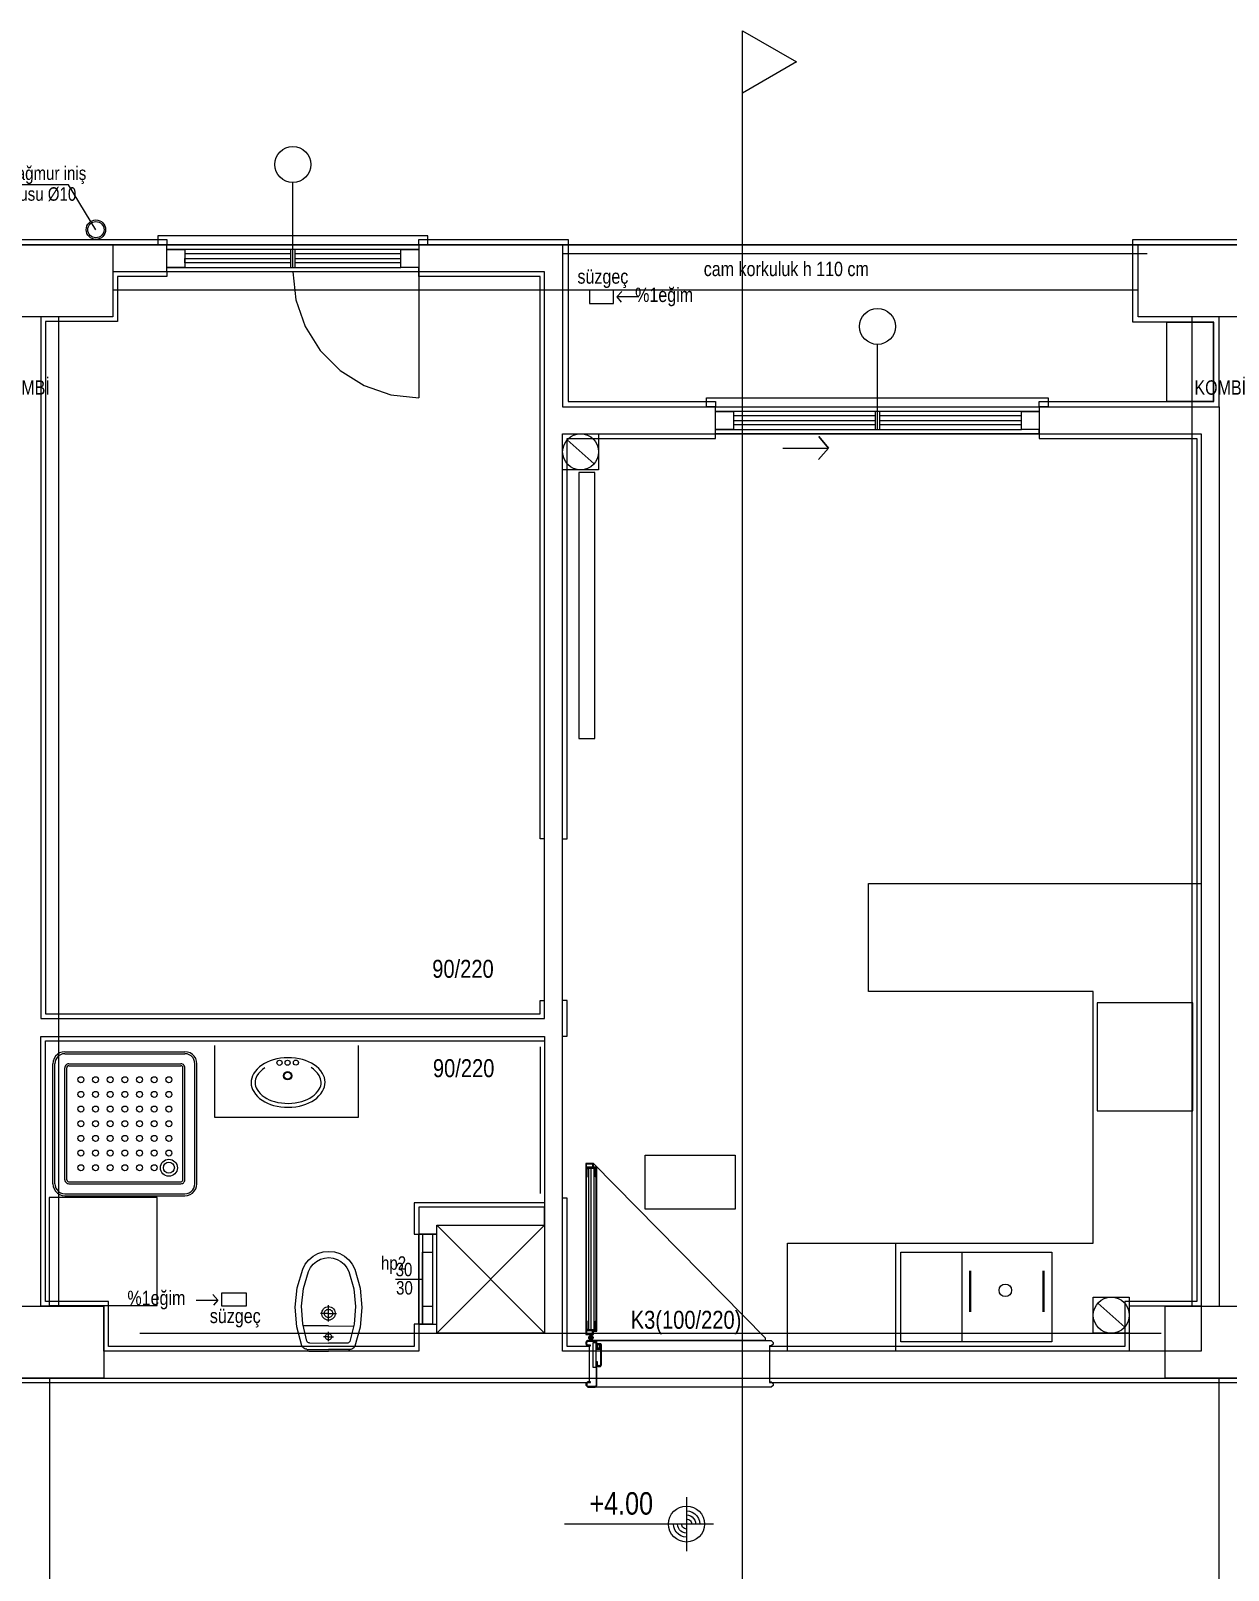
# Model space of a CAD drawing. Header units: centimetres. Extents: x 0 to 13234, y -30 to 2970.
# Drawn here: x 1987.3 to 2320.1, y 1525.1 to 1953.1 of the extents above; entities that cross this region are included whole.
import ezdxf

# ---------------------------------------------------------------- set-up
doc = ezdxf.new("R2010")
doc.units = ezdxf.units.CM
doc.layers.add('SCOTT-MIMARI', color=8, linetype='CONTINUOUS')
doc.styles.get("Standard").update_dxf_attribs({"font": 'arial.ttf', "width": 0.8})

msp = doc.modelspace()

# ---------------------------------------------------------------- linework, layer by layer
at = {"layer": 'SCOTT-MIMARI'}
for p, q in [((1997.73, 1910.21), (1976.79, 1910.21)), ((2005.37, 1897.79), (1997.73, 1910.21)), ((1996.73, 1669.26), (2030.09, 1669.26)), ((1993.39, 1632.56), (1993.39, 1665.92)), ((1993.95, 1632.56), (1993.95, 1665.92)), ((1996.73, 1668.7), (2030.09, 1668.7)), ((1996.73, 1633.68), (1996.73, 1664.81)), ((1997.29, 1633.68), (1997.29, 1664.81)), ((1997.84, 1665.92), (2028.98, 1665.92)), ((1997.84, 1665.37), (2028.98, 1665.37)), ((2029.53, 1633.68), (2029.53, 1664.81)), ((2030.09, 1633.68), (2030.09, 1664.81)), ((2032.87, 1632.56), (2032.87, 1665.92)), ((2033.43, 1632.56), (2033.43, 1665.92)), ((2143.06, 1591.97), (2143.06, 1636.85)), ((2143.71, 1637.25), (2143.71, 1637.2)), ((1997.84, 1633.12), (2028.98, 1633.12)), ((1997.84, 1632.56), (2028.98, 1632.56)), ((1996.73, 1629.78), (2030.09, 1629.78)), ((1996.73, 1629.23), (2030.09, 1629.23)), ((2246.07, 1613.57), (2246.07, 1588.57)), ((2088.64, 1606.03), (2096.15, 1606.03)), ((2248.29, 1596.97), (2248.29, 1608.35)), ((2248.59, 1596.97), (2248.59, 1608.35)), ((2268.55, 1608.35), (2268.55, 1596.97)), ((2268.85, 1608.35), (2268.85, 1596.97)), ((2070.02, 1596.52), (2067.8, 1596.53)), ((2070.01, 1594.26), (2070.03, 1598.83)), ((2070.02, 1596.52), (2072.24, 1596.5)), ((2070, 1593.02), (2062.94, 1593.05)), ((2070, 1593.02), (2077.06, 1592.98)), ((2064.73, 1588.29), (2069.98, 1588.27)), ((2069.99, 1590.02), (2068.59, 1590.02)), ((2069.98, 1588.8), (2069.99, 1591.35)), ((2075.22, 1588.24), (2069.98, 1588.27)), ((2069.99, 1590.02), (2071.39, 1590.01)), ((2141.61, 1588.47), (2142.11, 1588.97)), ((2141.61, 1587.97), (2141.61, 1588.47)), ((2141.61, 1588.47), (2141.61, 1587.97)), ((2142.11, 1587.47), (2141.61, 1587.97)), ((2141.81, 1587.97), (2141.81, 1588.47)), ((2142.11, 1588.97), (2193.09, 1588.97)), ((2144.11, 1588.97), (2142.11, 1588.97)), ((2142.11, 1588.77), (2144.11, 1588.77)), ((2143.76, 1589.77), (2142.16, 1589.77)), ((2142.68, 1589.24), (2142.68, 1588.97)), ((2142.72, 1590.32), (2142.72, 1590.62)), ((2142.96, 1588.97), (2142.96, 1590.57)), ((2143.24, 1589.24), (2143.24, 1588.97)), ((2143.27, 1590.28), (2143.27, 1590.62)), ((2143.6, 1588.44), (2144.35, 1588.44)), ((2143.6, 1581.46), (2143.6, 1588.44)), ((2143.71, 1591.57), (2143.71, 1591.62)), ((2191.09, 1588.97), (2144.11, 1588.97)), ((2144.35, 1588.44), (2144.35, 1581.46)), ((2144.41, 1588.47), (2144.41, 1586.61)), ((2144.61, 1586.81), (2144.61, 1588.47)), ((2145.41, 1587.76), (2145.41, 1586.81)), ((2145.61, 1586.61), (2145.61, 1587.76)), ((2145.66, 1587.76), (2145.66, 1582.23)), ((2145.86, 1582.23), (2145.86, 1587.76)), ((2193.09, 1588.97), (2193.59, 1588.47)), ((2193.59, 1587.97), (2193.09, 1587.47)), ((2193.59, 1588.47), (2193.59, 1587.97)), ((2064.02, 1586.55), (2069.97, 1586.52)), ((2064.22, 1586.54), (2064.22, 1586.39)), ((2064.57, 1586.04), (2069.97, 1586.02)), ((2075.92, 1586.49), (2069.97, 1586.52)), ((2075.37, 1585.99), (2069.97, 1586.02)), ((2075.72, 1586.49), (2075.72, 1586.34)), ((2142.8, 1587.67), (2142.11, 1587.67)), ((2142.6, 1587.47), (2142.11, 1587.47)), ((2142.11, 1587.47), (2142.8, 1587.47)), ((2142.6, 1577.47), (2142.6, 1587.47)), ((2142.8, 1587.47), (2142.8, 1587.67)), ((2144.41, 1586.61), (2145.61, 1586.61)), ((2145.41, 1586.81), (2144.61, 1586.81)), ((2192.6, 1587.47), (2192.6, 1577.47)), ((2193.09, 1587.47), (2192.6, 1587.47)), ((2144.35, 1581.46), (2143.6, 1581.46)), ((2144.81, 1583.06), (2144.61, 1583.06)), ((2144.61, 1583.06), (2144.61, 1582.23)), ((2144.81, 1582.23), (2144.81, 1583.06)), ((2145.36, 1581.93), (2145.11, 1581.93)), ((2145.11, 1581.73), (2145.36, 1581.73)), ((2141.61, 1576.97), (2142.11, 1577.47)), ((2141.61, 1576.47), (2141.61, 1576.97)), ((2142.11, 1575.97), (2141.61, 1576.47)), ((2142.11, 1577.47), (2142.6, 1577.47)), ((2193.09, 1575.97), (2142.11, 1575.97)), ((2192.6, 1577.47), (2193.09, 1577.47)), ((2193.09, 1577.47), (2193.59, 1576.97)), ((2193.59, 1576.47), (2193.09, 1575.97)), ((2193.59, 1576.97), (2193.59, 1576.47)), ((2169.54, 1545.46), (2169.54, 1530.46)), ((2177.04, 1537.96), (2135.63, 1537.96))]:
    msp.add_line(p, q, dxfattribs=at)
for points in [[(2185.1, 1097.67), (2185.1, 1953.08)], [(2200.1, 1944.42), (2185.1, 1935.76), (2185.1, 1953.08), (2200.1, 1944.42)], [(2060.1, 1887.28), (2060.1, 1910.9)], [(2095.1, 1893.53), (2097.6, 1893.53), (2097.6, 1896.03), (2022.6, 1896.03), (2022.6, 1893.53), (2025.1, 1893.53)], [(1317.6, 1893.53), (1317.6, 1188.53), (1992.6, 1188.53), (1992.6, 1233.53), (2317.6, 1233.53), (2317.6, 1188.53), (2985.1, 1188.53), (2985.1, 1893.53), (1317.6, 1893.53)], [(1935.1, 1848.53), (1935.1, 1850.03), (1960.1, 1850.03), (1983.6, 1850.03), (1983.6, 1872.03), (1973.6, 1872.03), (1973.6, 1895.03), (2025.1, 1895.03), (2025.1, 1893.53)], [(2010.1, 1873.53), (1975.1, 1873.53), (1975.1, 1893.53), (2010.1, 1893.53), (2010.1, 1873.53)], [(2010.1, 1893.53), (2295.1, 1893.53)], [(2095.1, 1886.03), (2025.1, 1886.03), (2025.1, 1893.53), (2095.1, 1893.53), (2095.1, 1886.03), (2095.1, 1887.28), (2090.1, 1887.28), (2090.1, 1892.28), (2095.1, 1892.28), (2025.1, 1892.28), (2030.1, 1892.28), (2030.1, 1887.28), (2025.1, 1887.28), (2090.1, 1887.28), (2090.1, 1888.53), (2060.73, 1888.53)], [(2060.73, 1887.28), (2060.73, 1892.28), (2059.48, 1892.28), (2059.48, 1887.28), (2060.73, 1887.28)], [(2095.1, 1893.53), (2095.1, 1895.03), (2136.6, 1895.03), (2136.6, 1850.03), (2177.6, 1850.03), (2177.6, 1848.53)], [(2317.6, 1873.53), (2295.1, 1873.53), (2295.1, 1893.53), (2135.1, 1893.53), (2135.1, 1848.53), (2292.6, 1848.53), (2317.6, 1848.53), (2317.6, 1873.53)], [(2267.6, 1848.53), (2267.6, 1850.03), (2292.6, 1850.03), (2316.1, 1850.03), (2316.1, 1872.03), (2293.6, 1872.03), (2293.6, 1895.03), (2357.6, 1895.03), (2357.6, 1893.53)], [(2330.1, 1873.53), (2295.1, 1873.53), (2295.1, 1893.53), (2330.1, 1893.53), (2330.1, 1873.53)], [(2059.48, 1891.03), (2030.1, 1891.03)], [(2059.48, 1888.53), (2030.1, 1888.53), (2030.1, 1889.78), (2059.48, 1889.78)], [(2060.73, 1889.78), (2090.1, 1889.78), (2090.1, 1891.03), (2060.73, 1891.03)], [(2297.6, 1891.03), (2135.1, 1891.03)], [(2130.1, 1678.53), (2130.1, 1886.03), (2010.1, 1886.03), (2010.1, 1873.53), (1990.1, 1873.53), (1990.1, 1678.53), (2130.1, 1678.53)], [(2025.1, 1886.03), (2025.1, 1884.78), (2011.35, 1884.78), (2011.35, 1872.28), (1991.35, 1872.28), (1991.35, 1679.78), (2128.85, 1679.78), (2128.85, 1683.47), (2129.92, 1683.47)], [(2060.1, 1886.03), (2060.98, 1878.24), (2063.57, 1870.84), (2067.74, 1864.21), (2073.28, 1858.67), (2079.92, 1854.5), (2087.31, 1851.91), (2095.1, 1851.03)], [(2130.1, 1728.47), (2128.85, 1728.47), (2128.85, 1884.78), (2095.1, 1884.78), (2095.1, 1886.03)], [(2095.1, 1886.03), (2095.1, 1851.03)], [(2010.1, 1881.03), (2295.1, 1881.03)], [(2149.28, 1880.93), (2142.58, 1880.93), (2142.58, 1877.23), (2149.28, 1877.23), (2149.28, 1880.93)], [(2156.26, 1879.08), (2150.18, 1879.08), (2151.59, 1880.57), (2150.18, 1879.08), (2151.39, 1877.62)], [(1995.1, 1598.53), (1995.1, 1873.53)], [(2303.06, 1850.03), (2303.06, 1872.03), (2315.95, 1872.03), (2315.95, 1850.03), (2303.06, 1850.03)], [(2310.1, 1598.53), (2310.1, 1873.53)], [(2222.6, 1842.28), (2222.6, 1865.9)], [(2177.6, 1848.53), (2175.1, 1848.53), (2175.1, 1851.03), (2270.1, 1851.03), (2270.1, 1848.53), (2267.6, 1848.53)], [(2267.6, 1841.03), (2177.6, 1841.03), (2177.6, 1848.53), (2267.6, 1848.53), (2267.6, 1841.03), (2267.6, 1842.28), (2262.6, 1842.28), (2262.6, 1847.28), (2267.6, 1847.28), (2177.6, 1847.28), (2182.6, 1847.28), (2182.6, 1842.28), (2177.6, 1842.28), (2262.6, 1842.28), (2262.6, 1843.53), (2223.23, 1843.53)], [(2221.98, 1846.03), (2182.6, 1846.03)], [(2182.6, 1844.78), (2221.98, 1844.78)], [(2223.23, 1842.28), (2223.23, 1847.28), (2221.98, 1847.28), (2221.98, 1842.28), (2223.23, 1842.28)], [(2223.23, 1844.78), (2262.6, 1844.78), (2262.6, 1846.03), (2223.23, 1846.03)], [(2317.6, 1848.53), (2317.6, 1598.53)], [(2312.6, 1841.03), (2312.6, 1598.53), (2292.6, 1598.53), (2292.6, 1586.03), (2135.1, 1586.03), (2135.1, 1841.03), (2312.6, 1841.03)], [(2135.1, 1728.46), (2136.35, 1728.46), (2136.35, 1839.78), (2177.6, 1839.78), (2177.6, 1841.03)], [(2145.1, 1841.03), (2145.1, 1831.03), (2135.1, 1831.03), (2135.1, 1841.03), (2145.1, 1841.03)], [(2221.98, 1843.53), (2182.6, 1843.53)], [(2267.6, 1841.03), (2267.6, 1839.78), (2311.35, 1839.78), (2311.35, 1599.78), (2291.35, 1599.78), (2291.35, 1587.28), (2192.6, 1587.28), (2192.6, 1586.03)], [(2196.32, 1837.09), (2209.03, 1837.09), (2206.28, 1840.31), (2209.03, 1837.09), (2206.21, 1833.93)], [(2136.35, 1839.33), (2143.86, 1832.73)], [(2139.64, 1756.37), (2144.02, 1756.37), (2144.02, 1830.27), (2139.64, 1830.27), (2139.64, 1756.37)], [(2197.6, 1586.03), (2197.6, 1616.03), (2282.6, 1616.03), (2282.6, 1686.03), (2220.1, 1686.03), (2220.1, 1716.03), (2312.6, 1716.03), (2312.6, 1586.03), (2222.6, 1586.03)], [(2135.1, 1673.54), (2136.35, 1673.54), (2136.35, 1683.46), (2135.1, 1683.46)], [(2310.28, 1652.84), (2310.28, 1682.84), (2283.64, 1682.84), (2283.64, 1652.84), (2310.28, 1652.84)], [(2007.6, 1586.03), (2007.6, 1598.53), (1990.1, 1598.53), (1990.1, 1673.53), (2130.1, 1673.53), (2130.1, 1621.03), (2130.1, 1621.03), (2130.1, 1626.03), (2095.1, 1626.03), (2095.1, 1586.03), (2007.6, 1586.03)], [(2095.1, 1593.53), (2093.85, 1593.53), (2093.85, 1587.28), (2008.85, 1587.28), (2008.85, 1599.78), (1991.35, 1599.78), (1991.35, 1672.28), (2130.1, 1672.28)], [(1996.73, 1669.26), (1995.99, 1669.18), (1995.28, 1668.93), (1994.65, 1668.53), (1994.12, 1668), (1993.72, 1667.37), (1993.48, 1666.67), (1993.39, 1665.92)], [(2033.43, 1665.92), (2033.34, 1666.67), (2033.1, 1667.37), (2032.7, 1668), (2032.17, 1668.53), (2031.54, 1668.93), (2030.83, 1669.18), (2030.09, 1669.26)], [(2038.37, 1671.03), (2038.37, 1651.03), (2078.37, 1651.03), (2078.37, 1671.03)], [(2128.85, 1670.63), (2128.85, 1629.88)], [(1996.73, 1668.7), (1996.11, 1668.63), (1995.52, 1668.43), (1995, 1668.1), (1994.56, 1667.66), (1994.23, 1667.13), (1994.02, 1666.54), (1993.95, 1665.92)], [(1997.84, 1665.92), (1997.59, 1665.9), (1997.36, 1665.81), (1997.15, 1665.68), (1996.97, 1665.51), (1996.84, 1665.29), (1996.76, 1665.06), (1996.73, 1664.81)], [(1997.84, 1665.37), (1997.72, 1665.35), (1997.6, 1665.31), (1997.5, 1665.25), (1997.41, 1665.16), (1997.34, 1665.05), (1997.3, 1664.94), (1997.29, 1664.81)], [(2030.09, 1664.81), (2030.06, 1665.06), (2029.98, 1665.29), (2029.85, 1665.51), (2029.67, 1665.68), (2029.46, 1665.81), (2029.23, 1665.9), (2028.98, 1665.92)], [(2029.53, 1664.81), (2029.52, 1664.94), (2029.48, 1665.05), (2029.41, 1665.16), (2029.32, 1665.25), (2029.22, 1665.31), (2029.1, 1665.35), (2028.98, 1665.37)], [(2032.87, 1665.92), (2032.8, 1666.54), (2032.59, 1667.13), (2032.26, 1667.66), (2031.82, 1668.1), (2031.3, 1668.43), (2030.71, 1668.63), (2030.09, 1668.7)], [(2051.48, 1665.53), (2050.81, 1665.02), (2050.21, 1664.45), (2049.66, 1663.81), (2049.19, 1663.12)], [(2052.34, 1664.78), (2051.69, 1664.33), (2051.1, 1663.8), (2050.57, 1663.2), (2050.12, 1662.55)], [(2054.65, 1667.01), (2053.82, 1666.74), (2053.01, 1666.4), (2052.23, 1665.99), (2051.48, 1665.53)], [(2058.73, 1667.6), (2057.7, 1667.56), (2056.67, 1667.44), (2055.65, 1667.26), (2054.65, 1667.01)], [(2062.83, 1667.07), (2061.82, 1667.3), (2060.8, 1667.47), (2059.77, 1667.57), (2058.73, 1667.6)], [(2066.02, 1665.63), (2065.26, 1666.08), (2064.48, 1666.48), (2063.66, 1666.81), (2062.83, 1667.07)], [(2067.41, 1662.67), (2066.95, 1663.32), (2066.42, 1663.9), (2065.82, 1664.42), (2065.17, 1664.87)], [(2068.34, 1663.25), (2067.86, 1663.94), (2067.3, 1664.57), (2066.69, 1665.13), (2066.02, 1665.63)], [(2049.19, 1663.12), (2048.89, 1662.54), (2048.67, 1661.93), (2048.54, 1661.29), (2048.5, 1660.64)], [(2048.5, 1660.64), (2048.55, 1659.99), (2048.69, 1659.35), (2048.92, 1658.74), (2049.22, 1658.16)], [(2050.12, 1662.55), (2049.89, 1662.11), (2049.73, 1661.63), (2049.63, 1661.14), (2049.6, 1660.64)], [(2049.6, 1660.64), (2049.63, 1660.14), (2049.74, 1659.66), (2049.91, 1659.19), (2050.15, 1658.74)], [(2067.97, 1660.77), (2067.93, 1661.27), (2067.82, 1661.76), (2067.65, 1662.23), (2067.41, 1662.67)], [(2067.44, 1658.86), (2067.67, 1659.31), (2067.84, 1659.78), (2067.94, 1660.27), (2067.97, 1660.77)], [(2069.06, 1660.78), (2069.01, 1661.43), (2068.87, 1662.07), (2068.65, 1662.68), (2068.34, 1663.25)], [(2068.37, 1658.3), (2068.67, 1658.87), (2068.89, 1659.49), (2069.02, 1660.13), (2069.06, 1660.78)], [(2049.22, 1658.16), (2049.71, 1657.48), (2050.26, 1656.85), (2050.87, 1656.28), (2051.55, 1655.79)], [(2050.15, 1658.74), (2050.57, 1658.16), (2051.04, 1657.61), (2051.57, 1657.13), (2052.15, 1656.7)], [(2052.15, 1656.7), (2052.83, 1656.29), (2053.53, 1655.93), (2054.27, 1655.64), (2055.02, 1655.4)], [(2062.61, 1655.45), (2063.37, 1655.7), (2064.09, 1656.01), (2064.8, 1656.37), (2065.47, 1656.79)], [(2065.47, 1656.79), (2066.04, 1657.23), (2066.56, 1657.72), (2067.03, 1658.27), (2067.44, 1658.86)], [(2066.08, 1655.89), (2066.75, 1656.39), (2067.36, 1656.97), (2067.9, 1657.6), (2068.37, 1658.3)], [(2051.55, 1655.79), (2052.3, 1655.33), (2053.08, 1654.94), (2053.9, 1654.61), (2054.74, 1654.35)], [(2054.74, 1654.35), (2055.74, 1654.11), (2056.77, 1653.94), (2057.8, 1653.85), (2058.83, 1653.82)], [(2055.02, 1655.4), (2055.96, 1655.18), (2056.91, 1655.03), (2057.86, 1654.94), (2058.82, 1654.91)], [(2058.82, 1654.91), (2059.78, 1654.95), (2060.74, 1655.05), (2061.68, 1655.22), (2062.61, 1655.45)], [(2058.83, 1653.82), (2059.86, 1653.86), (2060.89, 1653.97), (2061.91, 1654.15), (2062.91, 1654.4)], [(2062.91, 1654.4), (2063.75, 1654.68), (2064.56, 1655.02), (2065.34, 1655.42), (2066.08, 1655.89)], [(2158.04, 1625.48), (2158.04, 1640.48), (2183.04, 1640.48), (2183.04, 1625.48), (2158.04, 1625.48)], [(2141.66, 1638.1), (2143.61, 1638.1), (2143.61, 1637.25), (2143.71, 1637.25), (2143.71, 1638.2), (2141.56, 1638.2), (2141.56, 1590.62), (2143.71, 1590.62), (2143.71, 1591.57), (2143.61, 1591.57), (2143.61, 1590.72), (2141.66, 1590.72), (2141.66, 1638.1)], [(2141.71, 1637.05), (2141.71, 1634.55), (2141.91, 1634.55), (2141.91, 1636.85), (2144.21, 1636.85), (2144.21, 1634.55), (2144.41, 1634.55), (2144.41, 1637.05), (2141.71, 1637.05)], [(2141.71, 1634.5), (2141.96, 1634.5), (2141.96, 1636.8), (2142.31, 1636.8), (2142.31, 1592.02), (2141.96, 1592.02), (2141.96, 1594.32), (2141.71, 1594.32), (2141.71, 1634.5)], [(2143.36, 1638.1), (2143.36, 1637.15), (2141.76, 1637.15), (2141.76, 1638.1)], [(2143.46, 1637.95), (2143.46, 1637.1), (2144.46, 1637.1), (2144.46, 1591.72), (2143.46, 1591.72), (2143.46, 1590.87), (2143.56, 1590.87), (2143.56, 1591.62), (2144.56, 1591.62), (2144.56, 1637.2), (2143.56, 1637.2), (2143.56, 1637.95), (2143.46, 1637.95)], [(2143.71, 1638.2), (2191.4, 1589.77), (2191.4, 1588.97)], [(2144.16, 1634.5), (2144.16, 1636.8), (2143.81, 1636.8), (2143.81, 1592.02), (2144.16, 1592.02), (2144.16, 1594.32), (2144.41, 1594.32), (2144.41, 1634.5), (2144.16, 1634.5)], [(1993.39, 1632.56), (1993.48, 1631.82), (1993.72, 1631.12), (1994.12, 1630.48), (1994.65, 1629.96), (1995.28, 1629.56), (1995.99, 1629.31), (1996.73, 1629.23)], [(1993.95, 1632.56), (1994.02, 1631.95), (1994.23, 1631.36), (1994.56, 1630.83), (1995, 1630.39), (1995.52, 1630.06), (1996.11, 1629.85), (1996.73, 1629.78)], [(1996.73, 1633.68), (1996.76, 1633.43), (1996.84, 1633.19), (1996.97, 1632.98), (1997.15, 1632.81), (1997.36, 1632.67), (1997.59, 1632.59), (1997.84, 1632.56)], [(1997.29, 1633.68), (1997.3, 1633.55), (1997.34, 1633.44), (1997.41, 1633.33), (1997.5, 1633.24), (1997.6, 1633.18), (1997.72, 1633.13), (1997.84, 1633.12)], [(2028.98, 1633.12), (2029.1, 1633.13), (2029.22, 1633.18), (2029.32, 1633.24), (2029.41, 1633.33), (2029.48, 1633.44), (2029.52, 1633.55), (2029.53, 1633.68)], [(2028.98, 1632.56), (2029.23, 1632.59), (2029.46, 1632.67), (2029.67, 1632.81), (2029.85, 1632.98), (2029.98, 1633.19), (2030.06, 1633.43), (2030.09, 1633.68)], [(2030.09, 1629.23), (2030.83, 1629.31), (2031.54, 1629.56), (2032.17, 1629.96), (2032.7, 1630.48), (2033.1, 1631.12), (2033.34, 1631.82), (2033.43, 1632.56)], [(2030.09, 1629.78), (2030.71, 1629.85), (2031.3, 1630.06), (2031.82, 1630.39), (2032.26, 1630.83), (2032.59, 1631.36), (2032.8, 1631.95), (2032.87, 1632.56)], [(2022.38, 1598.75), (2022.38, 1628.75), (1992.38, 1628.75), (1992.38, 1598.75), (2022.38, 1598.75)], [(2130.1, 1627.28), (2093.85, 1627.28), (2093.85, 1618.53), (2095.1, 1618.53)], [(2142.6, 1586.03), (2142.6, 1587.28), (2136.35, 1587.28), (2136.35, 1628.54), (2135.1, 1628.54)], [(2095.1, 1618.53), (2095.1, 1618.53), (2100.1, 1618.53), (2098.91, 1618.53), (2098.91, 1593.53), (2095.1, 1593.53), (2095.1, 1618.53)], [(2100.1, 1593.53), (2100.1, 1618.53), (2095.13, 1618.53), (2095.1, 1593.53), (2100.1, 1593.53)], [(2096.13, 1618.53), (2096.13, 1613.53), (2098.91, 1613.53)], [(2130.1, 1621.03), (2130.1, 1591.03), (2100.1, 1591.03), (2100.1, 1621.03), (2130.1, 1621.03), (2100.1, 1591.03), (2100.1, 1621.03), (2130.1, 1591.03)], [(2062.85, 1608.85), (2063.56, 1610.23), (2064.53, 1611.44), (2065.72, 1612.43), (2067.08, 1613.17), (2068.57, 1613.62), (2070.11, 1613.77)], [(2070.11, 1613.77), (2071.65, 1613.6), (2073.13, 1613.14), (2074.48, 1612.39), (2075.66, 1611.38), (2076.62, 1610.16), (2077.31, 1608.78)], [(2096.13, 1598.53), (2096.13, 1613.53)], [(2096.13, 1613.53), (2096.18, 1593.53)], [(2197.6, 1586.03), (2197.6, 1616.03), (2227.6, 1616.03), (2227.6, 1586.03)], [(2271.07, 1588.57), (2229.07, 1588.57), (2229.07, 1613.57), (2271.07, 1613.57), (2271.07, 1588.57)], [(2064.48, 1608.21), (2065.03, 1609.28), (2065.78, 1610.21), (2066.7, 1610.98), (2067.76, 1611.55), (2068.9, 1611.9), (2070.1, 1612.02)], [(2070.1, 1612.02), (2071.29, 1611.89), (2072.44, 1611.53), (2073.48, 1610.95), (2074.4, 1610.17), (2075.14, 1609.22), (2075.67, 1608.15)], [(2062.62, 1587.53), (2061.21, 1592.79), (2060.78, 1598.21), (2061.33, 1603.62), (2062.85, 1608.85)], [(2064.03, 1588.8), (2062.85, 1593.61), (2062.53, 1598.55), (2063.08, 1603.46), (2064.48, 1608.21)], [(2075.67, 1608.15), (2077.03, 1603.39), (2077.53, 1598.47), (2077.16, 1593.54), (2075.94, 1588.74)], [(2077.31, 1608.78), (2078.78, 1603.54), (2079.28, 1598.12), (2078.79, 1592.7), (2077.33, 1587.45)], [(2033.22, 1600.24), (2039.3, 1600.24), (2037.89, 1601.73), (2039.3, 1600.24), (2038.09, 1598.77)], [(2047.09, 1598.51), (2040.39, 1598.51), (2040.39, 1602.2), (2047.09, 1602.2), (2047.09, 1598.51)], [(2292.6, 1601.03), (2292.6, 1591.03), (2282.6, 1591.03), (2282.6, 1601.03), (2292.6, 1601.03)], [(1972.6, 1598.53), (2007.6, 1598.53), (2007.6, 1578.53), (1972.6, 1578.53), (1972.6, 1598.53)], [(2070.01, 1594.64), (2069.62, 1594.68), (2069.25, 1594.81), (2068.91, 1595), (2068.62, 1595.27), (2068.39, 1595.59), (2068.23, 1595.94), (2068.15, 1596.33), (2068.16, 1596.72), (2068.24, 1597.1), (2068.4, 1597.46), (2068.63, 1597.78), (2068.93, 1598.04), (2069.27, 1598.23), (2069.64, 1598.35), (2070.03, 1598.39)], [(2070.01, 1595.37), (2069.78, 1595.39), (2069.55, 1595.47), (2069.34, 1595.59), (2069.16, 1595.75), (2069.02, 1595.95), (2068.92, 1596.17), (2068.88, 1596.4), (2068.88, 1596.64), (2068.93, 1596.88), (2069.03, 1597.1), (2069.17, 1597.29), (2069.35, 1597.45), (2069.56, 1597.57), (2069.79, 1597.64), (2070.03, 1597.67)], [(2070.03, 1598.39), (2070.42, 1598.35), (2070.79, 1598.22), (2071.13, 1598.03), (2071.42, 1597.76), (2071.65, 1597.44), (2071.81, 1597.09), (2071.89, 1596.7), (2071.88, 1596.31), (2071.8, 1595.93), (2071.64, 1595.57), (2071.41, 1595.25), (2071.11, 1594.99), (2070.77, 1594.8), (2070.4, 1594.68), (2070.01, 1594.64)], [(2070.03, 1597.67), (2070.26, 1597.64), (2070.49, 1597.56), (2070.7, 1597.44), (2070.88, 1597.28), (2071.02, 1597.09), (2071.12, 1596.87), (2071.16, 1596.63), (2071.16, 1596.39), (2071.11, 1596.15), (2071.01, 1595.94), (2070.87, 1595.74), (2070.69, 1595.58), (2070.48, 1595.46), (2070.25, 1595.39), (2070.01, 1595.37)], [(2096.18, 1593.53), (2096.18, 1598.53), (2098.91, 1598.53)], [(2283.85, 1599.33), (2291.36, 1592.73)], [(2302.6, 1598.53), (2337.6, 1598.53), (2337.6, 1578.53), (2302.6, 1578.53), (2302.6, 1598.53)], [(2096.13, 1593.53), (2096.13, 1593.53)], [(2141.91, 1591.97), (2141.91, 1594.27), (2141.71, 1594.27), (2141.71, 1591.77), (2144.41, 1591.77), (2144.41, 1594.27), (2144.21, 1594.27), (2144.21, 1591.97), (2141.91, 1591.97)], [(2017.6, 1591.03), (2301.51, 1591.03)], [(2064.73, 1588.29), (2064.58, 1588.31), (2064.43, 1588.36), (2064.3, 1588.43), (2064.18, 1588.54), (2064.09, 1588.66), (2064.03, 1588.8)], [(2069.98, 1589.14), (2069.8, 1589.16), (2069.63, 1589.22), (2069.47, 1589.31), (2069.33, 1589.43), (2069.23, 1589.58), (2069.15, 1589.75), (2069.12, 1589.93), (2069.12, 1590.11), (2069.16, 1590.29), (2069.23, 1590.46), (2069.34, 1590.6), (2069.48, 1590.73), (2069.64, 1590.82), (2069.81, 1590.87), (2069.99, 1590.89)], [(2069.99, 1590.89), (2070.17, 1590.87), (2070.35, 1590.81), (2070.5, 1590.72), (2070.64, 1590.6), (2070.75, 1590.45), (2070.82, 1590.28), (2070.86, 1590.1), (2070.86, 1589.92), (2070.82, 1589.74), (2070.74, 1589.57), (2070.63, 1589.43), (2070.5, 1589.3), (2070.34, 1589.21), (2070.16, 1589.16), (2069.98, 1589.14)], [(2075.94, 1588.74), (2075.87, 1588.6), (2075.78, 1588.48), (2075.66, 1588.38), (2075.53, 1588.3), (2075.38, 1588.25), (2075.22, 1588.24)], [(2142.11, 1588.97), (2142, 1588.96), (2141.89, 1588.92), (2141.8, 1588.86), (2141.72, 1588.78), (2141.66, 1588.69), (2141.62, 1588.58), (2141.61, 1588.47)], [(2141.61, 1587.97), (2141.62, 1587.86), (2141.66, 1587.75), (2141.72, 1587.66), (2141.8, 1587.58), (2141.89, 1587.52), (2142, 1587.48), (2142.11, 1587.47)], [(2143.36, 1590.72), (2143.36, 1591.67), (2141.76, 1591.67), (2141.76, 1590.72)], [(2142.11, 1588.77), (2142.04, 1588.76), (2141.98, 1588.74), (2141.92, 1588.7), (2141.88, 1588.66), (2141.84, 1588.6), (2141.82, 1588.54), (2141.81, 1588.47)], [(2141.81, 1587.97), (2141.82, 1587.9), (2141.84, 1587.84), (2141.88, 1587.78), (2141.92, 1587.74), (2141.98, 1587.7), (2142.04, 1587.68), (2142.11, 1587.67)], [(2144.61, 1588.47), (2144.6, 1588.58), (2144.56, 1588.69), (2144.5, 1588.78), (2144.42, 1588.86), (2144.33, 1588.92), (2144.22, 1588.96), (2144.11, 1588.97)], [(2144.41, 1588.47), (2144.4, 1588.54), (2144.38, 1588.6), (2144.35, 1588.66), (2144.3, 1588.7), (2144.24, 1588.74), (2144.18, 1588.76), (2144.11, 1588.77)], [(2145.36, 1587.81), (2145.63, 1588.02), (2145.83, 1588.07), (2145.36, 1588.07), (2144.66, 1588.07), (2144.66, 1586.88), (2145.36, 1586.88), (2145.36, 1587.81)], [(2145.26, 1587.77), (2144.76, 1587.71), (2144.76, 1587.97), (2145.32, 1587.97), (2145.26, 1587.84), (2145.26, 1587.81), (2145.26, 1587.77)], [(2145.86, 1587.76), (2145.86, 1587.8), (2145.84, 1587.85), (2145.82, 1587.89), (2145.79, 1587.92), (2145.75, 1587.95), (2145.71, 1587.97), (2145.66, 1587.98), (2145.61, 1587.98), (2145.57, 1587.97), (2145.52, 1587.95), (2145.48, 1587.92), (2145.45, 1587.89), (2145.43, 1587.85), (2145.41, 1587.8), (2145.41, 1587.76)], [(2145.66, 1587.76), (2145.66, 1587.76), (2145.66, 1587.77), (2145.66, 1587.77), (2145.65, 1587.77), (2145.65, 1587.78), (2145.64, 1587.78), (2145.64, 1587.78), (2145.63, 1587.78), (2145.63, 1587.78), (2145.62, 1587.78), (2145.62, 1587.77), (2145.62, 1587.77), (2145.61, 1587.77), (2145.61, 1587.76), (2145.61, 1587.76)], [(2064.02, 1586.55), (2063.72, 1586.58), (2063.43, 1586.67), (2063.17, 1586.82), (2062.94, 1587.02), (2062.75, 1587.26), (2062.62, 1587.53)], [(2064.57, 1586.04), (2064.49, 1586.05), (2064.41, 1586.08), (2064.35, 1586.12), (2064.29, 1586.18), (2064.25, 1586.24), (2064.23, 1586.32), (2064.22, 1586.39)], [(2075.72, 1586.34), (2075.71, 1586.26), (2075.68, 1586.18), (2075.64, 1586.12), (2075.59, 1586.06), (2075.52, 1586.02), (2075.44, 1586), (2075.37, 1585.99)], [(2077.33, 1587.45), (2077.19, 1587.18), (2077.01, 1586.94), (2076.78, 1586.75), (2076.51, 1586.6), (2076.22, 1586.51), (2075.92, 1586.49)], [(2141.81, 1576.97), (2141.81, 1576.47), (2141.81, 1576.97), (2142.11, 1577.27), (2142.8, 1577.27), (2142.8, 1577.47), (2142.11, 1577.47), (2141.61, 1576.97), (2141.61, 1576.47), (2142.11, 1575.97), (2144.11, 1575.97), (2144.61, 1576.47), (2144.61, 1582), (2144.41, 1582), (2144.41, 1576.47), (2144.11, 1576.17), (2142.11, 1576.17), (2141.81, 1576.47)], [(2144.61, 1582.23), (2144.62, 1582.12), (2144.66, 1582.01), (2144.72, 1581.92), (2144.8, 1581.84), (2144.89, 1581.78), (2145, 1581.74), (2145.11, 1581.73)], [(2144.81, 1582.23), (2144.82, 1582.16), (2144.84, 1582.1), (2144.88, 1582.04), (2144.92, 1581.99), (2144.98, 1581.96), (2145.04, 1581.93), (2145.11, 1581.93)], [(2145.36, 1581.93), (2145.43, 1581.93), (2145.49, 1581.96), (2145.55, 1581.99), (2145.6, 1582.04), (2145.63, 1582.1), (2145.65, 1582.16), (2145.66, 1582.23)], [(2145.36, 1581.73), (2145.47, 1581.74), (2145.58, 1581.78), (2145.67, 1581.84), (2145.75, 1581.92), (2145.81, 1582.01), (2145.85, 1582.12), (2145.86, 1582.23)], [(2827.6, 1578.53), (2827.6, 1503.53), (2240.13, 1503.53), (2240.1, 1488.53), (2335.6, 1488.53), (2335.6, 1366.03), (2167.6, 1366.03), (2167.6, 1253.53), (2167.6, 1253.53), (2167.6, 1241.03), (2092.6, 1241.03), (2092.6, 1503.53), (1475.1, 1503.53), (1475.1, 1578.53), (2827.6, 1578.53)], [(1860.1, 1578.53), (1860.1, 1577.28), (2142.6, 1577.28), (2142.6, 1578.53)], [(1992.6, 1503.53), (1992.6, 1578.53)], [(2017.6, 1578.53), (2302.6, 1578.53)], [(2192.6, 1578.53), (2192.6, 1577.28), (2475.1, 1577.28), (2475.1, 1578.53)], [(2317.6, 1503.53), (2317.6, 1578.53)], [(2169.54, 1541.6), (2170.35, 1541.51), (2171.12, 1541.24), (2171.82, 1540.81), (2172.39, 1540.23), (2172.83, 1539.54), (2173.1, 1538.77), (2173.19, 1537.96)], [(2169.54, 1534.32), (2168.73, 1534.41), (2167.96, 1534.68), (2167.27, 1535.11), (2166.7, 1535.69), (2166.26, 1536.38), (2165.99, 1537.15), (2165.9, 1537.96)], [(2169.54, 1535.44), (2168.98, 1535.5), (2168.45, 1535.69), (2167.97, 1535.99), (2167.58, 1536.39), (2167.28, 1536.87), (2167.09, 1537.4), (2167.03, 1537.96)], [(2169.54, 1536.57), (2169.23, 1536.6), (2168.94, 1536.7), (2168.68, 1536.87), (2168.46, 1537.09), (2168.29, 1537.35), (2168.19, 1537.65), (2168.15, 1537.96)], [(2169.54, 1540.48), (2170.1, 1540.41), (2170.64, 1540.23), (2171.11, 1539.93), (2171.51, 1539.53), (2171.81, 1539.05), (2172, 1538.52), (2172.06, 1537.96)], [(2169.54, 1539.35), (2169.85, 1539.32), (2170.15, 1539.21), (2170.41, 1539.05), (2170.63, 1538.83), (2170.8, 1538.56), (2170.9, 1538.27), (2170.94, 1537.96)]]:
    msp.add_lwpolyline(points, dxfattribs=at)
for centre, radius in [((2060.1, 1915.9), 5), ((2005.37, 1897.79), 2.7), ((2005.37, 1897.79), 2.25), ((2222.6, 1870.9), 5), ((2140.1, 1836.03), 5), ((2056.41, 1666.19), 0.713), ((2058.65, 1666.21), 0.713), ((2060.96, 1666.23), 0.713), ((2001.19, 1661.48), 0.834), ((2005.26, 1661.48), 0.834), ((2009.34, 1661.48), 0.834), ((2013.42, 1661.48), 0.834), ((2017.49, 1661.48), 0.834), ((2021.57, 1661.48), 0.834), ((2025.64, 1661.48), 0.834), ((2058.66, 1662.58), 1.15), ((2058.66, 1662.58), 0.969), ((2001.19, 1657.4), 0.834), ((2005.26, 1657.4), 0.834), ((2009.34, 1657.4), 0.834), ((2013.42, 1657.4), 0.834), ((2017.49, 1657.4), 0.834), ((2021.57, 1657.4), 0.834), ((2025.64, 1657.4), 0.834), ((2001.19, 1653.32), 0.834), ((2005.26, 1653.32), 0.834), ((2009.34, 1653.32), 0.834), ((2013.42, 1653.32), 0.834), ((2017.49, 1653.32), 0.834), ((2021.57, 1653.32), 0.834), ((2025.64, 1653.32), 0.834), ((2001.19, 1649.24), 0.834), ((2005.26, 1649.24), 0.834), ((2009.34, 1649.24), 0.834), ((2013.42, 1649.24), 0.834), ((2017.49, 1649.24), 0.834), ((2021.57, 1649.24), 0.834), ((2025.64, 1649.24), 0.834), ((2001.19, 1645.17), 0.834), ((2005.26, 1645.17), 0.834), ((2009.34, 1645.17), 0.834), ((2013.42, 1645.17), 0.834), ((2017.49, 1645.17), 0.834), ((2021.57, 1645.17), 0.834), ((2025.64, 1645.17), 0.834), ((2001.19, 1641.09), 0.834), ((2005.26, 1641.09), 0.834), ((2009.34, 1641.09), 0.834), ((2013.42, 1641.09), 0.834), ((2017.49, 1641.09), 0.834), ((2021.57, 1641.09), 0.834), ((2025.64, 1637.01), 2.36), ((2025.64, 1641.09), 0.834), ((2001.18, 1637.01), 0.834), ((2005.26, 1637.01), 0.834), ((2009.34, 1637.01), 0.834), ((2013.41, 1637.01), 0.834), ((2017.49, 1637.01), 0.834), ((2021.56, 1637.01), 0.834), ((2025.64, 1637.01), 1.53), ((2258.15, 1602.93), 1.73), ((2287.6, 1596.03), 5), ((2142.96, 1589.77), 0.6), ((2142.96, 1589.77), 0.4), ((2169.54, 1537.96), 5)]:
    msp.add_circle(centre, radius, dxfattribs=at)

# ---------------------------------------------------------------- texts
at = {"layer": 'SCOTT-MIMARI', "width": 0.8}
for s, height, p in [('pvc yağmur iniş', 3.75, (1973.58, 1911.61)), ('borusu %%c10', 3.75, (1978.01, 1905.83)), ('cam korkuluk h 110 cm', 3.9936, (2174.32, 1884.88)), ('süzgeç', 3.994, (2139.22, 1882.77)), ('%%%1eğim', 3.994, (2155.24, 1877.68)), ('KOMBİ', 3.994, (1978.18, 1851.91)), ('KOMBİ', 3.994, (2310.7, 1851.91)), ('90/220', 5, (2098.85, 1689.81)), ('90/220', 5, (2099.04, 1662.19)), ('hp2', 3.75, (2084.61, 1608.64)), ('30', 3.75, (2088.67, 1606.84)), ('30', 3.75, (2088.8, 1601.75)), ('%%%1eğim', 3.994, (2014.12, 1598.83)), ('süzgeç', 3.994, (2037.03, 1593.82)), ('K3(100/220)', 5, (2154.02, 1592.24)), ('+4.00', 6.25, (2142.56, 1540.57))]:
    msp.add_text(s, height=height, dxfattribs=at).set_placement(p)

doc.saveas('drawing.dxf')
